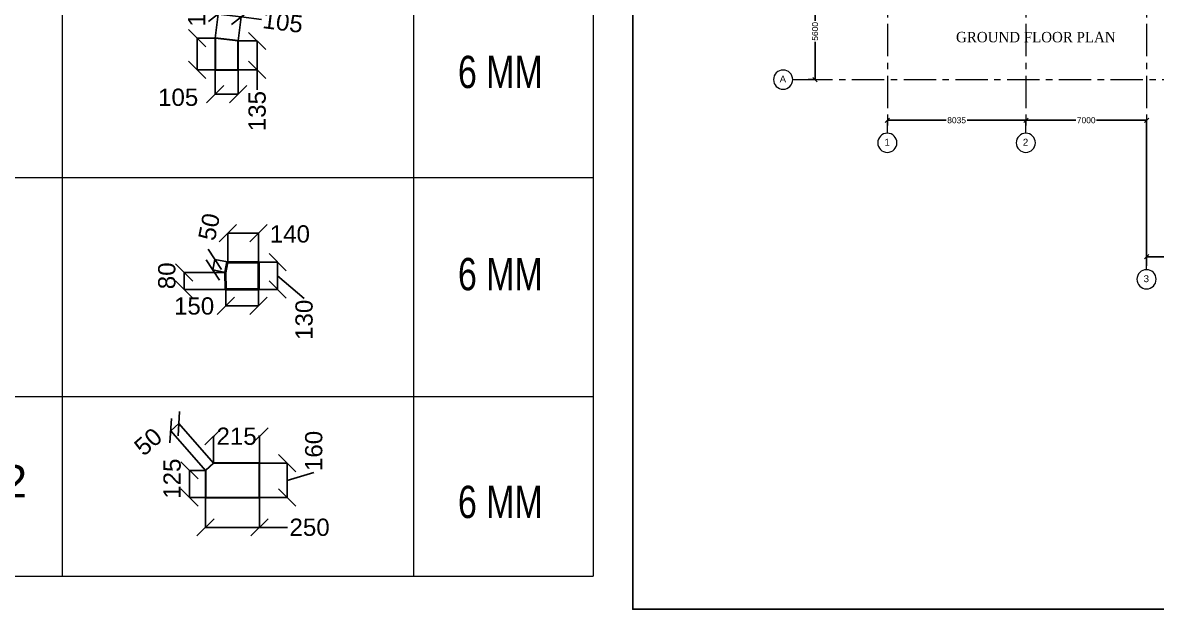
# Model space of a CAD drawing. Header units: inches. Extents: x 1789308 to 1948517, y 1504002 to 1708835.
# Drawn here: x 1877542 to 1890694, y 1654656 to 1661461 of the extents above; entities that cross this region are included whole.
import ezdxf
from ezdxf.enums import TextEntityAlignment as Align

# ---------------------------------------------------------------- set-up
doc = ezdxf.new("R2010")
doc.units = ezdxf.units.IN
doc.header["$LTSCALE"] = 0.015
doc.header["$MEASUREMENT"] = 0
doc.header["$PDMODE"] = 34
doc.header["$PDSIZE"] = -0.1
doc.linetypes.add('CENTER', pattern=[2, 1.25, -0.25, 0.25, -0.25])
for name, color, linetype in [('DIM - GRID - STR', 7, 'Continuous'), ('STR_Dimension_Pranav', 30, 'Continuous'), ('TITLE', 7, 'Continuous')]:
    doc.layers.add(name, color=color, linetype=linetype)
for name, color, linetype, lineweight in [('GRID - BEAM - STR', 251, 'CENTER', 18), ('GRID - COLUMN - STR', 251, 'CENTER', 15), ('PLATE', 1, 'Continuous', 25), ('SECTION -  LINE - STR', 3, 'Continuous', 20), ('TEXT', 7, 'Continuous', 5)]:
    doc.layers.add(name, color=color, linetype=linetype, lineweight=lineweight)
doc.styles.add('ARIAL NARROW', font='ARIALN.TTF')
doc.styles.add('PRADEEP - STR', font='swissel.ttf')
doc.styles.add('Scale M 100', font='times.ttf', dxfattribs={"width": 0.95, "height": 350})
doc.dimstyles.new('GRID DIM', dxfattribs={"dimtxt": 350, "dimasz": 250, "dimexe": 0.1, "dimexo": 0.1, "dimgap": 0.09, "dimtad": 0, "dimdec": 0, "dimzin": 0, "dimdsep": 46, "dimtxsty": 'PRADEEP - STR', "dimblk": 'OBLIQUE', "dimcen": 0.09, "dimclrd": 73, "dimclre": 73, "dimclrt": 256, "dimadec": 0, "dimazin": 0, "dimtfac": 1, "dimtdec": 0, "dimtofl": 0, "dimtmove": 1, "dimatfit": 3, "dimfxl": 1.25, "dimtolj": 1, "dimtzin": 0, "dimlwd": -1, "dimlwe": -1, "dimarcsym": 2})

# ---------------------------------------------------------------- blocks, each defined once
blk = doc.blocks.new('GRID NOS')
at = {"layer": 'GRID - BEAM - STR', "color": 3, "linetype": 'Continuous', "lineweight": 15}
blk.add_line((0, -0.205), (0, 0.17), dxfattribs=at)
blk.add_circle((0, -0.682), 0.477, dxfattribs=at)
blk = doc.blocks.new('_Oblique')
at = {"color": 0, "linetype": 'ByBlock', "lineweight": -2}
blk.add_line((-0.5, -0.5), (0.5, 0.5), dxfattribs=at)
blk = doc.blocks.new('*D425')
at = {"layer": 'Defpoints', "color": 0, "transparency": 16777216}
for p in [(1061487, 689961), (1069523, 690274), (1069523, 689961)]:
    blk.add_point(p, dxfattribs=at)
at = {"layer": 'DIM - GRID - STR', "color": 73, "linetype": 'ByBlock', "transparency": 16777216}
for p, q in [((1061487, 689961), (1061487, 690274)), ((1061487, 690274), (1064901, 690274)), ((1069523, 690274), (1066109, 690274)), ((1069523, 689961), (1069523, 690274))]:
    blk.add_line(p, q, dxfattribs=at)
at = {"layer": 'DIM - GRID - STR', "color": 73, "transparency": 16777216, "xscale": 250, "yscale": 250, "zscale": 250, "rotation": 180}
blk.add_blockref('_Oblique', (1061487, 690274), dxfattribs=at)
at = {"layer": 'DIM - GRID - STR', "color": 73, "transparency": 16777216, "xscale": 250, "yscale": 250, "zscale": 250}
blk.add_blockref('_Oblique', (1069523, 690274), dxfattribs=at)
at = {"layer": 'DIM - GRID - STR', "transparency": 16777216, "insert": (1065505, 690274), "char_height": 350, "attachment_point": 5, "style": 'PRADEEP - STR'}
blk.add_mtext('\\A1;8035', dxfattribs=at)
blk = doc.blocks.new('*D426')
at = {"layer": 'Defpoints', "color": 0, "transparency": 16777216}
for p in [(1069523, 689961), (1076523, 690274), (1076523, 681826)]:
    blk.add_point(p, dxfattribs=at)
at = {"layer": 'DIM - GRID - STR', "color": 73, "linetype": 'ByBlock', "transparency": 16777216}
for p, q in [((1069523, 689961), (1069523, 690274)), ((1069523, 690274), (1072421, 690274)), ((1076523, 690274), (1073625, 690274)), ((1076523, 681827), (1076523, 690274))]:
    blk.add_line(p, q, dxfattribs=at)
at = {"layer": 'DIM - GRID - STR', "color": 73, "transparency": 16777216, "xscale": 250, "yscale": 250, "zscale": 250, "rotation": 180}
blk.add_blockref('_Oblique', (1069523, 690274), dxfattribs=at)
at = {"layer": 'DIM - GRID - STR', "color": 73, "transparency": 16777216, "xscale": 250, "yscale": 250, "zscale": 250}
blk.add_blockref('_Oblique', (1076523, 690274), dxfattribs=at)
at = {"layer": 'DIM - GRID - STR', "transparency": 16777216, "insert": (1073023, 690274), "char_height": 350, "attachment_point": 5, "style": 'PRADEEP - STR'}
blk.add_mtext('\\A1;7000', dxfattribs=at)
blk = doc.blocks.new('*D427')
at = {"layer": 'Defpoints', "color": 0, "transparency": 16777216}
for p in [(1079823, 682359), (1079823, 682045), (1076523, 681826)]:
    blk.add_point(p, dxfattribs=at)
at = {"layer": 'DIM - GRID - STR', "color": 73, "linetype": 'ByBlock', "transparency": 16777216}
for p, q in [((1076523, 681827), (1076523, 682359)), ((1076523, 682359), (1077569, 682359)), ((1079823, 682359), (1078777, 682359)), ((1079823, 682045), (1079823, 682359))]:
    blk.add_line(p, q, dxfattribs=at)
at = {"layer": 'DIM - GRID - STR', "color": 73, "transparency": 16777216, "xscale": 250, "yscale": 250, "zscale": 250, "rotation": 180}
blk.add_blockref('_Oblique', (1076523, 682359), dxfattribs=at)
at = {"layer": 'DIM - GRID - STR', "color": 73, "transparency": 16777216, "xscale": 250, "yscale": 250, "zscale": 250}
blk.add_blockref('_Oblique', (1079823, 682359), dxfattribs=at)
at = {"layer": 'DIM - GRID - STR', "transparency": 16777216, "insert": (1078173, 682359), "char_height": 350, "attachment_point": 5, "style": 'PRADEEP - STR'}
blk.add_mtext('\\A1;3300', dxfattribs=at)
blk = doc.blocks.new('*D462')
at = {"layer": 'Defpoints', "color": 0, "transparency": 16777216}
for p in [(1056894, 698229), (1056894, 692630), (1057295, 692630)]:
    blk.add_point(p, dxfattribs=at)
at = {"layer": 'DIM - GRID - STR', "color": 73, "linetype": 'ByBlock', "transparency": 16777216}
for p, q in [((1056894, 698229), (1057295, 698229)), ((1057295, 698229), (1057295, 696034)), ((1057295, 692630), (1057295, 694826)), ((1056894, 692630), (1057295, 692630))]:
    blk.add_line(p, q, dxfattribs=at)
at = {"layer": 'DIM - GRID - STR', "color": 73, "transparency": 16777216, "xscale": 250, "yscale": 250, "zscale": 250}
for p, rotation in [((1057295, 698229), 90), ((1057295, 692630), 270)]:
    blk.add_blockref('_Oblique', p, dxfattribs=dict(at, rotation=rotation))
at = {"layer": 'DIM - GRID - STR', "transparency": 16777216, "insert": (1057295, 695430), "char_height": 350, "attachment_point": 5, "rotation": 90, "style": 'PRADEEP - STR'}
blk.add_mtext('\\A1;5600', dxfattribs=at)
blk = doc.blocks.new('*D502')
at = {"layer": 'Defpoints', "color": 0, "transparency": 16777216}
for p in [(2368271.6, 1159804.9, 0), (2368359.9, 1159804.9), (2368271.1, 1159671.1, 0)]:
    blk.add_point(p, dxfattribs=at)
at = {"layer": 'DIM - GRID - STR', "color": 73, "linetype": 'ByBlock', "transparency": 16777216}
for p, q in [((2368271.7, 1159804.9), (2368360, 1159804.9)), ((2368359.9, 1159671.1), (2368359.9, 1159804.9)), ((2368271.2, 1159671.1), (2368360, 1159671.1)), ((2368359.9, 1159578.7), (2368359.9, 1159671.1))]:
    blk.add_line(p, q, dxfattribs=at)
at = {"layer": 'DIM - GRID - STR', "color": 73, "transparency": 16777216, "xscale": 80, "yscale": 80, "zscale": 80}
for p, rotation in [((2368359.9, 1159804.9), 90), ((2368359.9, 1159671.1), 270)]:
    blk.add_blockref('_Oblique', p, dxfattribs=dict(at, rotation=rotation))
at = {"layer": 'DIM - GRID - STR', "transparency": 16777216, "insert": (2368359.9, 1159479.5), "char_height": 80, "attachment_point": 5, "rotation": 90, "style": 'PRADEEP - STR'}
blk.add_mtext('\\A1;135', dxfattribs=at)
blk = doc.blocks.new('*D503')
at = {"layer": 'Defpoints', "color": 0, "transparency": 16777216}
for p in [(2368165, 1159818.1, 0), (2368081.1, 1159671.1), (2368165, 1159671.1, 0)]:
    blk.add_point(p, dxfattribs=at)
at = {"layer": 'DIM - GRID - STR', "color": 73, "linetype": 'ByBlock', "transparency": 16777216}
for p, q in [((2368164.9, 1159818.1), (2368081, 1159818.1)), ((2368081.1, 1159818.1), (2368081.1, 1159671.1)), ((2368164.9, 1159671.1), (2368081, 1159671.1))]:
    blk.add_line(p, q, dxfattribs=at)
at = {"layer": 'DIM - GRID - STR', "color": 73, "transparency": 16777216, "xscale": 80, "yscale": 80, "zscale": 80}
for p, rotation in [((2368081.1, 1159818.1), 90), ((2368081.1, 1159671.1), 270)]:
    blk.add_blockref('_Oblique', p, dxfattribs=dict(at, rotation=rotation))
at = {"layer": 'DIM - GRID - STR', "transparency": 16777216, "insert": (2368079.6, 1159965.2), "char_height": 80, "attachment_point": 5, "rotation": 90, "style": 'PRADEEP - STR'}
blk.add_mtext('\\A1;150', dxfattribs=at)
blk = doc.blocks.new('*D504')
at = {"layer": 'Defpoints', "color": 0, "transparency": 16777216}
for p in [(2368178.8, 1159929.7), (2368165, 1159818.1, 0), (2368271.6, 1159804.9, 0)]:
    blk.add_point(p, dxfattribs=at)
at = {"layer": 'DIM - GRID - STR', "color": 73, "linetype": 'ByBlock', "transparency": 16777216}
for p, q in [((2368165, 1159818.2), (2368178.8, 1159929.8)), ((2368285.4, 1159916.5), (2368178.8, 1159929.7)), ((2368271.6, 1159805), (2368285.5, 1159916.6)), ((2368380.4, 1159904.8), (2368285.4, 1159916.5))]:
    blk.add_line(p, q, dxfattribs=at)
at = {"layer": 'DIM - GRID - STR', "color": 73, "transparency": 16777216, "xscale": 80, "yscale": 80, "zscale": 80}
for p, rotation in [((2368178.8, 1159929.7), 172.9424641322914), ((2368285.4, 1159916.5), 352.9424641322914)]:
    blk.add_blockref('_Oblique', p, dxfattribs=dict(at, rotation=rotation))
at = {"layer": 'DIM - GRID - STR', "transparency": 16777216, "insert": (2368478.9, 1159892.6), "char_height": 80, "attachment_point": 5, "rotation": 352.9425, "style": 'PRADEEP - STR'}
blk.add_mtext('\\A1;105', dxfattribs=at)
blk = doc.blocks.new('*D505')
at = {"layer": 'Defpoints', "color": 0, "transparency": 16777216}
for p in [(2368165, 1159671.1, 0), (2368271.1, 1159671.1, 0), (2368165, 1159558)]:
    blk.add_point(p, dxfattribs=at)
at = {"layer": 'DIM - GRID - STR', "color": 73, "linetype": 'ByBlock', "transparency": 16777216}
for p, q in [((2368165, 1159671), (2368165, 1159557.9)), ((2368271.1, 1159671), (2368271.1, 1159557.9)), ((2368271.1, 1159558), (2368165, 1159558))]:
    blk.add_line(p, q, dxfattribs=at)
at = {"layer": 'DIM - GRID - STR', "color": 73, "transparency": 16777216, "xscale": 80, "yscale": 80, "zscale": 80, "rotation": 180}
blk.add_blockref('_Oblique', (2368165, 1159558), dxfattribs=at)
at = {"layer": 'DIM - GRID - STR', "color": 73, "transparency": 16777216, "xscale": 80, "yscale": 80, "zscale": 80}
blk.add_blockref('_Oblique', (2368271.1, 1159558), dxfattribs=at)
at = {"layer": 'DIM - GRID - STR', "transparency": 16777216, "insert": (2367993.1, 1159543.3), "char_height": 80, "attachment_point": 5, "style": 'PRADEEP - STR'}
blk.add_mtext('\\A1;105', dxfattribs=at)
blk = doc.blocks.new('*D507')
at = {"layer": 'Defpoints', "color": 0, "transparency": 16777216}
for p in [(2359787.9, 1156065.6), (2359939.8, 1156065.6), (2359787.9, 1155990.5)]:
    blk.add_point(p, dxfattribs=at)
at = {"layer": 'DIM - GRID - STR', "color": 73, "linetype": 'ByBlock', "transparency": 16777216}
for p, q in [((2359787.9, 1156065.5), (2359787.9, 1155990.4)), ((2359939.8, 1156065.5), (2359939.8, 1155990.4)), ((2359939.8, 1155990.5), (2359787.9, 1155990.5))]:
    blk.add_line(p, q, dxfattribs=at)
at = {"layer": 'DIM - GRID - STR', "color": 73, "transparency": 16777216, "xscale": 80, "yscale": 80, "zscale": 80, "rotation": 180}
blk.add_blockref('_Oblique', (2359787.9, 1155990.5), dxfattribs=at)
at = {"layer": 'DIM - GRID - STR', "color": 73, "transparency": 16777216, "xscale": 80, "yscale": 80, "zscale": 80}
blk.add_blockref('_Oblique', (2359939.8, 1155990.5), dxfattribs=at)
at = {"layer": 'DIM - GRID - STR', "transparency": 16777216, "insert": (2359640.8, 1155989.2), "char_height": 80, "attachment_point": 5, "style": 'PRADEEP - STR'}
blk.add_mtext('\\A1;150', dxfattribs=at)
blk = doc.blocks.new('*D508')
at = {"layer": 'Defpoints', "color": 0, "transparency": 16777216}
for p in [(2359939.8, 1156193), (2360028.5, 1156193), (2359939.8, 1156065.6)]:
    blk.add_point(p, dxfattribs=at)
at = {"layer": 'DIM - GRID - STR', "color": 73, "linetype": 'ByBlock', "transparency": 16777216}
for p, q in [((2359939.9, 1156193), (2360028.6, 1156193)), ((2360028.5, 1156065.6), (2360028.5, 1156193)), ((2360028.5, 1156129.3), (2360151.4, 1156024.8)), ((2359939.9, 1156065.6), (2360028.6, 1156065.6)), ((2360151.4, 1156024.8), (2360151.4, 1156024.6))]:
    blk.add_line(p, q, dxfattribs=at)
at = {"layer": 'DIM - GRID - STR', "color": 73, "transparency": 16777216, "xscale": 80, "yscale": 80, "zscale": 80}
for p, rotation in [((2360028.5, 1156193), 90), ((2360028.5, 1156065.6), 270)]:
    blk.add_blockref('_Oblique', p, dxfattribs=dict(at, rotation=rotation))
at = {"layer": 'DIM - GRID - STR', "transparency": 16777216, "insert": (2360151.4, 1155925.4), "char_height": 80, "attachment_point": 5, "rotation": 90, "style": 'PRADEEP - STR'}
blk.add_mtext('\\A1;130', dxfattribs=at)
blk = doc.blocks.new('*D509')
at = {"layer": 'Defpoints', "color": 0, "transparency": 16777216}
for p in [(2359939.8, 1156327.4), (2359797.5, 1156193.5), (2359939.8, 1156193)]:
    blk.add_point(p, dxfattribs=at)
at = {"layer": 'DIM - GRID - STR', "color": 73, "linetype": 'ByBlock', "transparency": 16777216}
for p, q in [((2359797.5, 1156193.6), (2359797.5, 1156327.5)), ((2359797.5, 1156327.4), (2359939.8, 1156327.4)), ((2359939.8, 1156193.1), (2359939.8, 1156327.5))]:
    blk.add_line(p, q, dxfattribs=at)
at = {"layer": 'DIM - GRID - STR', "color": 73, "transparency": 16777216, "xscale": 80, "yscale": 80, "zscale": 80, "rotation": 180}
blk.add_blockref('_Oblique', (2359797.5, 1156327.4), dxfattribs=at)
at = {"layer": 'DIM - GRID - STR', "color": 73, "transparency": 16777216, "xscale": 80, "yscale": 80, "zscale": 80}
blk.add_blockref('_Oblique', (2359939.8, 1156327.4), dxfattribs=at)
at = {"layer": 'DIM - GRID - STR', "transparency": 16777216, "insert": (2360085.2, 1156323.4), "char_height": 80, "attachment_point": 5, "style": 'PRADEEP - STR'}
blk.add_mtext('\\A1;140', dxfattribs=at)
blk = doc.blocks.new('*D510')
at = {"layer": 'Defpoints', "color": 0, "transparency": 16777216}
for p in [(2359786.3, 1156144.8), (2359594.4, 1156065.6), (2359787.9, 1156065.6)]:
    blk.add_point(p, dxfattribs=at)
at = {"layer": 'DIM - GRID - STR', "color": 73, "linetype": 'ByBlock', "transparency": 16777216}
for p, q in [((2359786.2, 1156144.8), (2359594.3, 1156144.8)), ((2359594.4, 1156144.8), (2359594.4, 1156065.6)), ((2359787.8, 1156065.6), (2359594.3, 1156065.6))]:
    blk.add_line(p, q, dxfattribs=at)
at = {"layer": 'DIM - GRID - STR', "color": 73, "transparency": 16777216, "xscale": 80, "yscale": 80, "zscale": 80}
for p, rotation in [((2359594.4, 1156144.8), 90), ((2359594.4, 1156065.6), 270)]:
    blk.add_blockref('_Oblique', p, dxfattribs=dict(at, rotation=rotation))
at = {"layer": 'DIM - GRID - STR', "transparency": 16777216, "insert": (2359514.4, 1156129.5), "char_height": 80, "attachment_point": 5, "rotation": 90, "style": 'PRADEEP - STR'}
blk.add_mtext('\\A1;80', dxfattribs=at)
blk = doc.blocks.new('*D511')
at = {"layer": 'Defpoints', "color": 0, "transparency": 16777216}
for p in [(2359796.3, 1156193.8), (2359727.4, 1156156.9), (2359786.3, 1156144.8)]:
    blk.add_point(p, dxfattribs=at)
at = {"layer": 'DIM - GRID - STR', "color": 73, "linetype": 'ByBlock', "transparency": 16777216}
for p, q in [((2359737.4, 1156205.8), (2359727.4, 1156156.9)), ((2359796.2, 1156193.8), (2359737.3, 1156205.9)), ((2359786.2, 1156144.8), (2359727.3, 1156156.9))]:
    blk.add_line(p, q, dxfattribs=at)
at = {"layer": 'DIM - GRID - STR', "color": 73, "transparency": 16777216, "xscale": 80, "yscale": 80, "zscale": 80}
for p, rotation in [((2359737.4, 1156205.8), 78.41423499829646), ((2359727.4, 1156156.9), 258.4142349982964)]:
    blk.add_blockref('_Oblique', p, dxfattribs=dict(at, rotation=rotation))
at = {"layer": 'DIM - GRID - STR', "transparency": 16777216, "insert": (2359710.6, 1156356.9), "char_height": 80, "attachment_point": 5, "rotation": 78.4142, "style": 'PRADEEP - STR'}
blk.add_mtext('\\A1;50', dxfattribs=at)
blk = doc.blocks.new('*D513')
at = {"layer": 'Defpoints', "color": 0, "transparency": 16777216}
for p in [(2369273.5, 1159635.5), (2369525, 1159635.5), (2369273.5, 1159496.9)]:
    blk.add_point(p, dxfattribs=at)
at = {"layer": 'DIM - GRID - STR', "color": 73, "linetype": 'ByBlock', "transparency": 16777216}
for p, q in [((2369273.5, 1159635.4), (2369273.5, 1159496.8)), ((2369525, 1159635.4), (2369525, 1159496.8)), ((2369525, 1159496.9), (2369273.5, 1159496.9)), ((2369654.8, 1159496.9), (2369525, 1159496.9))]:
    blk.add_line(p, q, dxfattribs=at)
at = {"layer": 'DIM - GRID - STR', "color": 73, "transparency": 16777216, "xscale": 80, "yscale": 80, "zscale": 80, "rotation": 180}
blk.add_blockref('_Oblique', (2369273.5, 1159496.9), dxfattribs=at)
at = {"layer": 'DIM - GRID - STR', "color": 73, "transparency": 16777216, "xscale": 80, "yscale": 80, "zscale": 80}
blk.add_blockref('_Oblique', (2369525, 1159496.9), dxfattribs=at)
at = {"layer": 'DIM - GRID - STR', "transparency": 16777216, "insert": (2369757, 1159496.9), "char_height": 80, "attachment_point": 5, "style": 'PRADEEP - STR'}
blk.add_mtext('\\A1;250', dxfattribs=at)
blk = doc.blocks.new('*D514')
at = {"layer": 'Defpoints', "color": 0, "transparency": 16777216}
for p in [(2369525, 1159794.3), (2369525, 1159635.5), (2369653.1, 1159635.5)]:
    blk.add_point(p, dxfattribs=at)
at = {"layer": 'DIM - GRID - STR', "color": 73, "linetype": 'ByBlock', "transparency": 16777216}
for p, q in [((2369525.1, 1159794.3), (2369653.2, 1159794.3)), ((2369653.1, 1159794.3), (2369653.1, 1159635.5)), ((2369653.1, 1159714.9), (2369776.5, 1159751.9)), ((2369776.5, 1159751.9), (2369776.5, 1159752.1)), ((2369525.1, 1159635.5), (2369653.2, 1159635.5))]:
    blk.add_line(p, q, dxfattribs=at)
at = {"layer": 'DIM - GRID - STR', "color": 73, "transparency": 16777216, "xscale": 80, "yscale": 80, "zscale": 80}
for p, rotation in [((2369653.1, 1159794.3), 90), ((2369653.1, 1159635.5), 270)]:
    blk.add_blockref('_Oblique', p, dxfattribs=dict(at, rotation=rotation))
at = {"layer": 'DIM - GRID - STR', "transparency": 16777216, "insert": (2369776.5, 1159851.3), "char_height": 80, "attachment_point": 5, "rotation": 90, "style": 'PRADEEP - STR'}
blk.add_mtext('\\A1;160', dxfattribs=at)
blk = doc.blocks.new('*D515')
at = {"layer": 'Defpoints', "color": 0, "transparency": 16777216}
for p in [(2369311.4, 1159919.3), (2369311.4, 1159794.6), (2369525, 1159794.3)]:
    blk.add_point(p, dxfattribs=at)
at = {"layer": 'DIM - GRID - STR', "color": 73, "linetype": 'ByBlock', "transparency": 16777216}
for p, q in [((2369311.4, 1159794.7), (2369311.4, 1159919.4)), ((2369311.4, 1159919.3), (2369316, 1159919.3)), ((2369525, 1159919.3), (2369520.4, 1159919.3)), ((2369525, 1159794.4), (2369525, 1159919.4))]:
    blk.add_line(p, q, dxfattribs=at)
at = {"layer": 'DIM - GRID - STR', "color": 73, "transparency": 16777216, "xscale": 80, "yscale": 80, "zscale": 80, "rotation": 180}
blk.add_blockref('_Oblique', (2369311.4, 1159919.3), dxfattribs=at)
at = {"layer": 'DIM - GRID - STR', "color": 73, "transparency": 16777216, "xscale": 80, "yscale": 80, "zscale": 80}
blk.add_blockref('_Oblique', (2369525, 1159919.3), dxfattribs=at)
at = {"layer": 'DIM - GRID - STR', "transparency": 16777216, "insert": (2369418.2, 1159919.3), "char_height": 80, "attachment_point": 5, "style": 'PRADEEP - STR'}
blk.add_mtext('\\A1;215', dxfattribs=at)
blk = doc.blocks.new('*D516')
at = {"layer": 'Defpoints', "color": 0, "transparency": 16777216}
for p in [(2369273.5, 1159761.3), (2369199.2, 1159635.5), (2369273.5, 1159635.5)]:
    blk.add_point(p, dxfattribs=at)
at = {"layer": 'DIM - GRID - STR', "color": 73, "linetype": 'ByBlock', "transparency": 16777216}
for p, q in [((2369273.4, 1159761.3), (2369199.1, 1159761.3)), ((2369199.2, 1159761.3), (2369199.2, 1159635.5)), ((2369273.4, 1159635.5), (2369199.1, 1159635.5))]:
    blk.add_line(p, q, dxfattribs=at)
at = {"layer": 'DIM - GRID - STR', "color": 73, "transparency": 16777216, "xscale": 80, "yscale": 80, "zscale": 80}
for p, rotation in [((2369199.2, 1159761.3), 90), ((2369199.2, 1159635.5), 270)]:
    blk.add_blockref('_Oblique', p, dxfattribs=dict(at, rotation=rotation))
at = {"layer": 'DIM - GRID - STR', "transparency": 16777216, "insert": (2369119.2, 1159722.7), "char_height": 80, "attachment_point": 5, "rotation": 90, "style": 'PRADEEP - STR'}
blk.add_mtext('\\A1;125', dxfattribs=at)
blk = doc.blocks.new('*D517')
at = {"layer": 'Defpoints', "color": 0, "transparency": 16777216}
for p in [(2369112.4, 1159944.7), (2369311.4, 1159794.6), (2369273.5, 1159761.3)]:
    blk.add_point(p, dxfattribs=at)
at = {"layer": 'DIM - GRID - STR', "color": 73, "linetype": 'ByBlock', "transparency": 16777216}
for p, q in [((2369150.3, 1159978), (2369112.4, 1159944.7)), ((2369311.4, 1159794.7), (2369150.2, 1159978.1)), ((2369273.4, 1159761.4), (2369112.3, 1159944.8))]:
    blk.add_line(p, q, dxfattribs=at)
at = {"layer": 'DIM - GRID - STR', "color": 73, "transparency": 16777216, "xscale": 80, "yscale": 80, "zscale": 80}
for p, rotation in [((2369150.3, 1159978), 41.29712848012331), ((2369112.4, 1159944.7), 221.2971284801233)]:
    blk.add_blockref('_Oblique', p, dxfattribs=dict(at, rotation=rotation))
at = {"layer": 'DIM - GRID - STR', "transparency": 16777216, "insert": (2369007.8, 1159894.2), "char_height": 80, "attachment_point": 5, "rotation": 41.2971, "style": 'PRADEEP - STR'}
blk.add_mtext('\\A1;50', dxfattribs=at)
blk = doc.blocks.new('A$C1CC35E0C')
at = {"layer": 'GRID - COLUMN - STR', "ltscale": 100000}
for p, q in [((-7009.9, 4412.1), (-7009.9, -61483.9)), ((1026.4, 4412.1), (1026.4, -61483.9)), ((8025.8, 4412.1), (8025.8, -69399.5)), ((-12062.3, -58813), (88195.3, -58813))]:
    blk.add_line(p, q, dxfattribs=at)
at = {"layer": 'GRID - BEAM - STR', "color": 1, "linetype": 'Continuous', "lineweight": 15, "xscale": -1166.666666666666, "yscale": 1166.666666666666, "zscale": 1166.666666666666, "rotation": 270}
blk.add_blockref('GRID NOS', (-12261.2, -58813), dxfattribs=at)
at = {"layer": 'GRID - BEAM - STR', "color": 1, "linetype": 'Continuous', "lineweight": 15, "xscale": -1166.666666666666, "yscale": 1166.666666666666, "zscale": 1166.666666666666}
for p in [(-7009.9, -61682.7), (1020.5, -61682.7), (8025.8, -69598.4)]:
    blk.add_blockref('GRID NOS', p, dxfattribs=at)
at = {"layer": 'GRID - BEAM - STR', "color": 4, "linetype": 'Continuous', "lineweight": 15, "style": 'PRADEEP - STR'}
for s, p in [('A', (-13069.6, -58980)), ('1', (-7023.1, -62645)), ('2', (1007.3, -62645)), ('3', (8012.6, -70560.7))]:
    blk.add_text(s, height=400, dxfattribs=at).set_placement(p, align=Align.CENTER)
at = {"layer": 'TEXT', "insert": (-3026.9, -56045.4), "char_height": 604.8, "attachment_point": 1, "style": 'Scale M 100'}
blk.add_mtext_dynamic_manual_height_columns('GROUND FLOOR PLAN', width=12476.07, gutter_width=625, heights=[0], dxfattribs=at)
at = {"layer": 'DIM - GRID - STR'}
dim = blk.add_linear_dim(base=(-11202, -58815), p1=(-11603.7, -53215.3), p2=(-11603.7, -58815), angle=90, dimstyle='GRID DIM', override={"dimfxl": 0}, dxfattribs=at)
dim.commit()
dim.dimension.update_dxf_attribs({"geometry": '*D462', "text_midpoint": (-11202, -56015.1), "insert": (-1068497.3, -751444.8)})
for base, p1, p2, picture, middle in [((1025.4, -61170.5), (-7009.9, -61483.9), (1025.4, -61483.9), '*D425', (-2992.2, -61170.5)), ((8025.8, -61170.5), (1025.4, -61483.9), (8025.8, -69618.3), '*D426', (4525.6, -61170.5)), ((11325.5, -69086.2), (8025.8, -69618.3), (11325.5, -69399.6), '*D427', (9675.6, -69086.2))]:
    dim = blk.add_linear_dim(base=base, p1=p1, p2=p2, dimstyle='GRID DIM', override={"dimfxl": 0}, dxfattribs=at)
    dim.commit()
    dim.dimension.update_dxf_attribs({"geometry": picture, "text_midpoint": middle, "insert": (-1068497.3, -751444.8)})
blk = doc.blocks.new('A$C6B0E4723')
at = {"color": 3, "lineweight": 30}
blk.add_lwpolyline([(-106.6, 13.2), (-106.6, -133.7), (-0.5, -133.7), (0, 0), (-106.6, 13.2)], dxfattribs=at)
at = {"layer": 'DIM - GRID - STR'}
for base, p1, p2, angle, text, picture, middle, dimtype in [((-190.5, -133.7, 0), (-106.6, 13.2), (-106.6, -133.7), 90, '150', '*D503', (-192.1, 160.3, 0), 128), ((-92.8, 124.9, 0), (0, 0), (-106.6, 13.2), 172.9425, '105', '*D504', (207.6, 90.3, 0), 129), ((88.3, 0, 0), (-0.5, -133.7), (0, 0), 90, '135', '*D502', (157.8, -325.4, 0), 128), ((-106.6, -246.9, 0), (-0.5, -133.7), (-106.6, -133.7), 180, '105', '*D505', (-278.5, -261.6, 0), 129)]:
    dim = blk.add_linear_dim(base=base, p1=p1, p2=p2, angle=angle, text=text, dimstyle='GRID DIM', override={"dimtxt": 80, "dimasz": 80, "dimfxl": 0}, dxfattribs=at)
    dim.commit()
    dim.dimension.update_dxf_attribs({"geometry": picture, "text_midpoint": middle, "dimtype": dimtype, "insert": (-2368271.6, -1159804.9)})
blk = doc.blocks.new('A$C2DCC76FE')
at = {"layer": 'PLATE', "color": 3, "lineweight": 40}
blk.add_lwpolyline([(-151.9, 0), (-153.5, 79.2), (-143.5, 128.1), (-142.3, 127.9), (0, 127.4), (0, 0), (-151.9, 0)], dxfattribs=at)
at = {"layer": 'DIM - GRID - STR'}
dim = blk.add_linear_dim(base=(-212.4, 91.2), p1=(-143.5, 128.1), p2=(-153.5, 79.2), angle=258.4142, dimstyle='GRID DIM', override={"dimtxt": 80, "dimasz": 80, "dimfxl": 0}, dxfattribs=at)
dim.commit()
dim.dimension.update_dxf_attribs({"geometry": '*D511', "text_midpoint": (-229.2, 291.3), "dimtype": 129, "insert": (-2359939.8, -1156065.6)})
for base, p1, p2, text, picture, middle in [((0, 261.8), (-142.3, 127.9), (0, 127.4), '140', '*D509', (145.4, 257.7)), ((-151.9, -75.1), (0, 0), (-151.9, 0), '150', '*D507', (-299, -76.4))]:
    dim = blk.add_linear_dim(base=base, p1=p1, p2=p2, text=text, dimstyle='GRID DIM', override={"dimtxt": 80, "dimasz": 80, "dimfxl": 0}, dxfattribs=at)
    dim.commit()
    dim.dimension.update_dxf_attribs({"geometry": picture, "text_midpoint": middle, "dimtype": 128, "insert": (-2359939.8, -1156065.6)})
dim = blk.add_linear_dim(base=(88.7, 127.4), p1=(0, 0), p2=(0, 127.4), angle=90, text='130', dimstyle='GRID DIM', override={"dimtxt": 80, "dimasz": 80, "dimfxl": 0}, dxfattribs=at)
dim.commit()
dim.dimension.update_dxf_attribs({"geometry": '*D508', "text_midpoint": (211.6, -41.1), "dimtype": 128, "insert": (-2359939.8, -1156065.6)})
dim = blk.add_linear_dim(base=(-345.4, 0), p1=(-153.5, 79.2), p2=(-151.9, 0), angle=90, text='80', dimstyle='GRID DIM', override={"dimtxt": 80, "dimasz": 80, "dimfxl": 0}, dxfattribs=at)
dim.commit()
dim.dimension.update_dxf_attribs({"geometry": '*D510', "text_midpoint": (-425.4, 63.8), "insert": (-2359939.8, -1156065.6)})
blk = doc.blocks.new('A$C712F66B3')
at = {"color": 3, "lineweight": 30}
blk.add_lwpolyline([(251.5, 0), (251.5, 158.8), (37.9, 159.1), (0, 125.8), (0, 0), (251.5, 0)], dxfattribs=at)
at = {"layer": 'DIM - GRID - STR'}
dim = blk.add_linear_dim(base=(-161.1, 309.2), p1=(37.9, 159.1), p2=(0, 125.8), angle=221.2971, text='50', dimstyle='GRID DIM', override={"dimtxt": 80, "dimasz": 80, "dimfxl": 0}, dxfattribs=at)
dim.commit()
dim.dimension.update_dxf_attribs({"geometry": '*D517', "text_midpoint": (-265.7, 258.7), "dimtype": 129, "insert": (-2369273.5, -1159635.5)})
dim = blk.add_linear_dim(base=(37.9, 283.8), p1=(251.5, 158.8), p2=(37.9, 159.1), text='215', dimstyle='GRID DIM', override={"dimtxt": 80, "dimasz": 80, "dimfxl": 0}, dxfattribs=at)
dim.commit()
dim.dimension.update_dxf_attribs({"geometry": '*D515', "text_midpoint": (144.7, 283.8), "insert": (-2369273.5, -1159635.5)})
for base, p1, p2, text, picture, middle in [((379.6, 0), (251.5, 158.8), (251.5, 0), '160', '*D514', (503, 116.7)), ((-74.3, 0), (0, 125.8), (0, 0), '125', '*D516', (-154.3, 87.2))]:
    dim = blk.add_linear_dim(base=base, p1=p1, p2=p2, angle=90, text=text, dimstyle='GRID DIM', override={"dimtxt": 80, "dimasz": 80, "dimfxl": 0}, dxfattribs=at)
    dim.commit()
    dim.dimension.update_dxf_attribs({"geometry": picture, "text_midpoint": middle, "insert": (-2369273.5, -1159635.5)})
dim = blk.add_linear_dim(base=(0, -138.6), p1=(251.5, 0), p2=(0, 0), text='250', dimstyle='GRID DIM', override={"dimtxt": 80, "dimasz": 80, "dimfxl": 0}, dxfattribs=at)
dim.commit()
dim.dimension.update_dxf_attribs({"geometry": '*D513', "text_midpoint": (483.5, -169.7), "dimtype": 128, "insert": (-2369273.5, -1159635.5)})
blk = doc.blocks.new('A$C0FCD08BA')
at = {"layer": 'SECTION -  LINE - STR'}
for p, q in [((-4929, 0), (-4929, -16251)), ((-1667, 0), (-1667, -16251)), ((0, 0), (0, -16251)), ((-7545, -12553), (0, -12553)), ((-7545, -14585), (0, -14585)), ((-7545, -16251), (0, -16251))]:
    blk.add_line(p, q, dxfattribs=at)
at = {"layer": 'SECTION -  LINE - STR', "color": 1, "xscale": 2, "yscale": 2, "zscale": 2}
for name, p in [('A$C6B0E4723', (-3295, -11286)), ('A$C2DCC76FE', (-3106, -13593)), ('A$C712F66B3', (-3599, -15522))]:
    blk.add_blockref(name, p, dxfattribs=at)
at = {"layer": 'STR_Dimension_Pranav', "color": 6, "char_height": 300, "attachment_point": 2, "style": 'ARIAL NARROW'}
for s, insert, width in [('{\\fArial|b0|i0|c0|p34;\\W0.75;6 MM}', (-862, -11423), 1376.38), ('{\\fArial|b0|i0|c0|p34;\\W0.75;6 MM}', (-862, -13299), 1376.38), ('{\\f@Arial Unicode MS|b0|i0|c0|p34;P12}', (-5627, -15222, 0), 71.38), ('{\\fArial|b0|i0|c0|p34;\\W0.75;6 MM}', (-862, -15413), 1376.38)]:
    blk.add_mtext(s, dxfattribs=dict(at, insert=insert, width=width))

msp = doc.modelspace()

# ---------------------------------------------------------------- linework, layer by layer
at = {"layer": 'TITLE', "color": 125}
msp.add_lwpolyline([(1909829.8, 1675502.6), (1884618.9, 1675502.6), (1884618.9, 1654656.4), (1909829.8, 1654656.4)], close=True, dxfattribs=at)

# ---------------------------------------------------------------- block references
at = {"layer": 'SECTION -  LINE - STR', "color": 1, "xscale": 1.25, "yscale": 1.25, "zscale": 1.25}
msp.add_blockref('A$C0FCD08BA', (1884160.4, 1675356.3), dxfattribs=at)
at = {"layer": 'SECTION -  LINE - STR', "xscale": 0.2, "yscale": 0.2, "zscale": 0.2}
msp.add_blockref('A$C1CC35E0C', (1888975.2, 1672563.4), dxfattribs=at)

doc.saveas('drawing.dxf')
